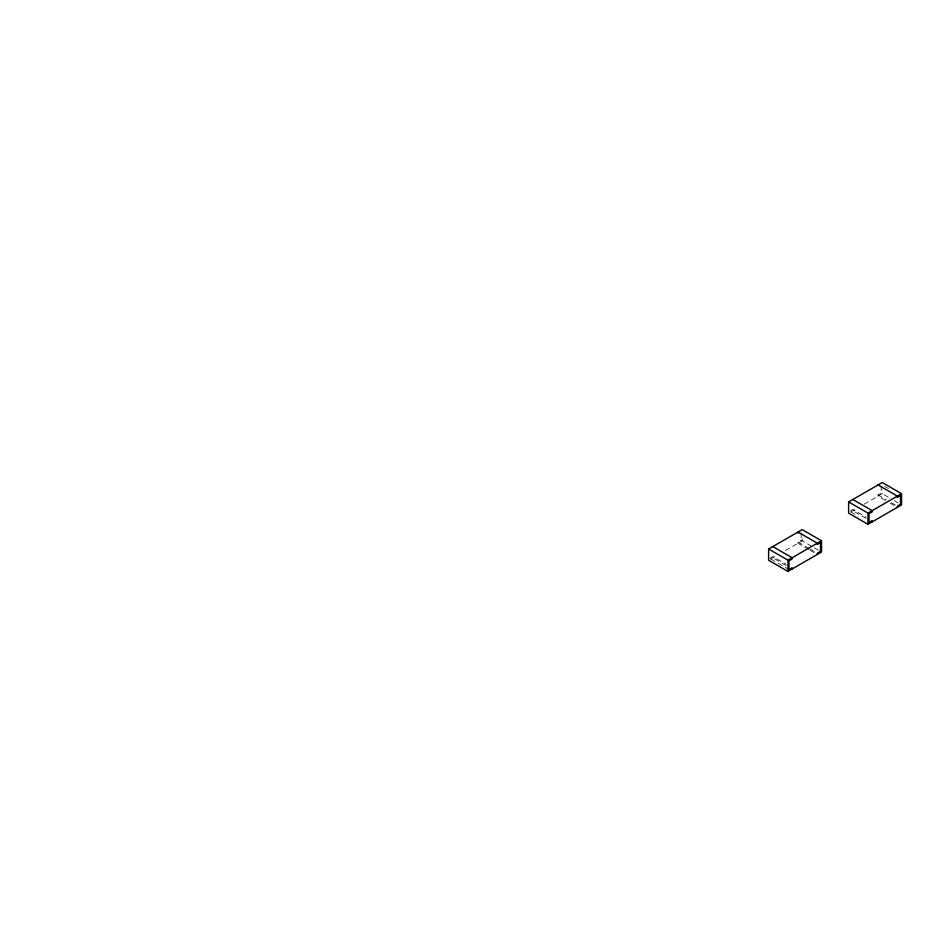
<?xml version="1.0" encoding="UTF-8"?>
<svg xmlns="http://www.w3.org/2000/svg" width="949" height="949" viewBox="0 0 949 949"><rect width="100%" height="100%" fill="white"/><g stroke="black" fill="none" stroke-linecap="round" stroke-linejoin="round"><path stroke-width="0.71" stroke-dasharray="4.75 3.56" d="M850.719 510.692L852.819 509.483L866.117 517.158M885.263 500.372L878.015 496.185L878.015 494.939L881.158 493.112L889.628 498M769.651 558.392L772.806 556.565L786.092 564.24M808.868 549.554L797.99 543.279L797.99 542.021L801.146 540.206L813.234 547.182M850.719 511.938L856.603 508.545M864.159 504.18L882.214 493.765L882.214 489.542M770.707 559.032L775.321 556.363M785.392 550.55L802.19 540.847L802.19 538.036M884.788 486.469L888.418 488.557M894.302 500.74L898.086 502.887M878.015 494.939L886.473 499.815M891.313 502.614L897.351 506.102M890.103 503.16L894.931 505.947M866.117 518.403L852.819 510.728L852.819 509.483M850.885 511.997L858.133 516.185M814.278 547.822L819.117 550.622M797.99 542.021L808.868 548.308M810.078 549.008L817.326 553.184M810.078 550.254L814.918 553.042M786.092 565.497L772.806 557.822L772.806 556.565M770.861 559.08L788.987 569.554M881.158 485.829L881.158 493.112M801.146 532.923L801.146 540.206"/><path stroke-width="1.42" d="M848.62 501.914L882.214 482.519L901.55 493.682L901.55 504.927L867.967 524.311L848.62 513.148L848.62 501.914L867.967 513.077L901.55 493.682M768.607 549.008L802.19 529.613L821.526 540.776L821.526 552.01L787.943 571.405L768.607 560.242L768.607 549.008L787.943 560.171L821.526 540.776M878.015 484.939L897.351 496.113L897.351 497.359L900.506 495.544L900.506 504.287L897.351 506.102L897.351 507.347M852.819 499.482L872.155 510.657L872.155 511.902L869.011 513.717L869.011 522.46L872.155 520.645L872.155 521.891M772.806 546.577L792.142 557.739L792.142 558.997L788.987 560.812L788.987 569.554L792.142 567.739L792.142 568.985M867.967 513.077L867.967 524.311M817.326 554.441L817.326 553.184L820.482 551.369L820.482 542.626L817.326 544.453L817.326 543.196L797.99 532.033L797.99 533.279M787.943 560.171L787.943 571.405"/></g></svg>
